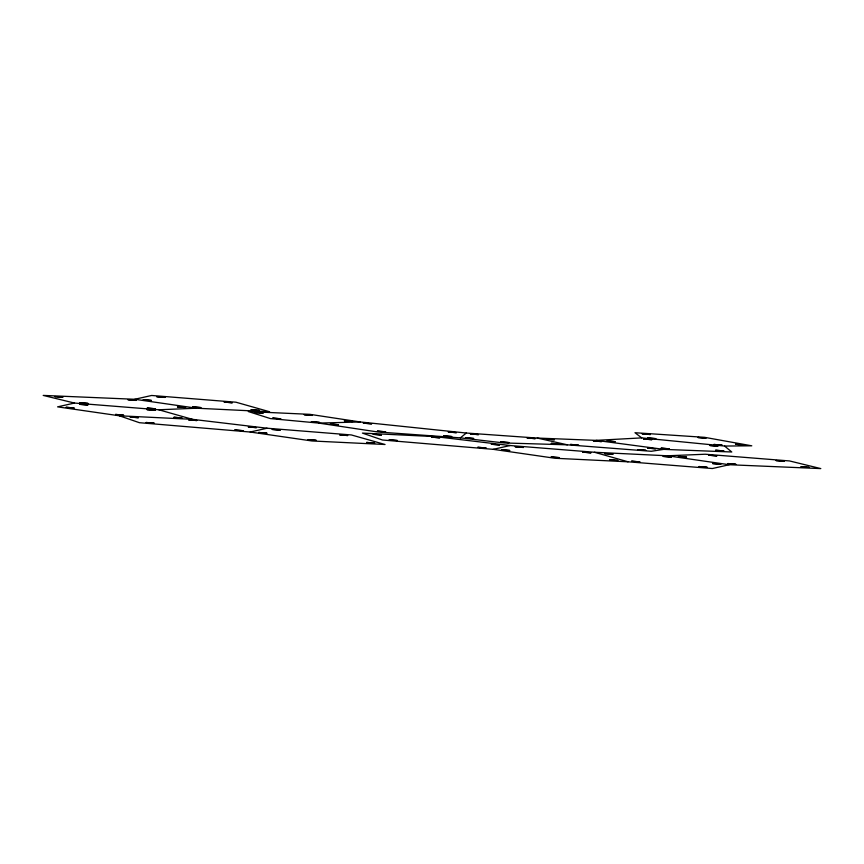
<?xml version="1.0" encoding="UTF-8"?>
<svg xmlns="http://www.w3.org/2000/svg" width="864" height="864" viewBox="0 0 864 864"><rect width="100%" height="100%" fill="white"/><g stroke="black" fill="none" stroke-linecap="round" stroke-linejoin="round"><path stroke-width="1.3" d="M466.322 433.037L360.169 421.956L309.884 414.342L248.292 411.534L270.421 418.586L318.805 423.101L377.741 431.968L460.339 437.864L466.322 433.037L537.235 438.059L596.063 440.37L663.714 449.366L731.765 451.991L724.572 446.051L641.714 437.886L596.063 440.37M74.477 403.056L43.2 395.41L134.741 399.276L151.632 395.474L235.926 402.203L269.59 411.75L196.528 408.208L158.771 409.774L74.477 403.056L57.586 406.858L119.372 415.789L192.434 419.332L267.073 428.22L351.367 434.948L385.042 444.496L311.969 440.964L250.182 432.022L139.406 422.701L119.372 415.789M250.182 432.022L267.073 428.22M510.116 445.532L435.478 436.633L362.416 433.091L382.439 440.003L493.225 449.334L510.116 445.532L594.41 452.25L667.472 455.792L705.229 454.226L789.523 460.944L820.8 468.59L729.259 464.724L667.472 455.792M729.259 464.724L712.368 468.526L628.074 461.797L555.012 458.266L493.225 449.334M663.714 449.366L651.316 451.289L567.41 444.82L504.068 442.962L460.339 437.864M318.805 423.101L360.169 421.956M724.572 446.051L751.788 445.813L704.635 437.335L634.986 432.724L641.714 437.886M134.741 399.276L196.528 408.208M537.235 438.059L567.41 444.82M594.41 452.25L628.074 461.797M158.771 409.774L192.434 419.332M263.002 413.143L254.88 412.463L263.002 413.143M280.703 418.792L272.581 418.09L280.692 418.813M312.271 415.39L304.16 414.688L312.26 415.422M319.41 422.399L311.299 421.697L319.399 422.42M371.531 423.824L363.409 423.144L371.531 423.824M451.667 436.547L443.556 435.845L451.667 436.547M546.361 439.042L554.472 439.744L546.404 439.02M551.297 443.362L559.408 444.064L551.34 443.34M637.632 449.626L645.743 450.328L637.632 449.626M661.23 448.157L669.341 448.859L661.273 448.135M715.673 450.263L723.784 450.965L715.673 450.263M330.329 424.03L338.44 424.732L330.372 424.008M344.39 420.79L352.501 421.492L344.434 420.768M377.471 431.125L385.582 431.838L377.471 431.125M448.34 431.978L456.451 432.68L448.384 431.957M465.631 437.8L473.753 438.502L465.685 437.778M470.416 433.933L478.537 434.635L470.47 433.912M500.612 441.871L508.723 442.573L500.612 441.871M527.148 437.951L535.259 438.653L527.191 437.929M570.51 444.452L578.621 445.154L570.553 444.431M593.428 440.888L601.538 441.59L593.482 440.867M607.111 440.964L615.222 441.666L607.165 440.942M642.244 433.814L650.354 434.516L642.244 433.814M643.626 438.966L651.737 439.668L643.626 438.966M647.622 437.94L655.733 438.642L647.622 437.94M647.546 448.081L655.657 448.783L647.59 448.06M697.961 437.497L706.072 438.199L698.004 437.476M709.916 445.5L718.027 446.202L709.96 445.478M713.912 444.463L722.023 445.165L713.912 444.463M735.685 444.28L743.796 444.982L735.815 444.236M54.821 396.587L62.932 397.3L54.875 396.565M66.128 407.311L74.239 408.024L66.182 407.29M79.844 402.7L87.955 403.412L79.844 402.7M87.75 404.978L79.65 404.32L87.75 404.978M115.56 414.45L123.66 415.174L115.614 414.439M136.156 400.399L128.034 399.708L136.156 400.399M130.194 416.988L138.294 417.701L130.194 416.988M143.284 399.73L151.384 400.442L143.284 399.73M147.28 408.078L155.38 408.791L147.334 408.056M147.074 409.644L155.185 410.357L147.074 409.644M156.794 396.684L164.905 397.397L156.794 396.684M146.21 422.518L154.321 423.23L146.275 422.496M174.01 417.29L182.12 418.003L174.064 417.269M185.587 407.538L177.487 406.879L185.587 407.538M192.715 406.879L200.815 407.592L192.715 406.879M188.644 419.818L196.754 420.53L188.644 419.818M224.23 402.062L232.34 402.775L224.284 402.041M251.165 409.709L259.276 410.422L251.165 409.709M242.946 430.693L234.824 430.002L242.946 430.693M248.357 426.935L256.457 427.648L248.411 426.913M258.725 432.475L266.836 433.188L258.725 432.475M272.236 429.44L280.346 430.153L272.29 429.419M308.156 439.625L316.267 440.338L308.21 439.603M339.671 434.819L347.782 435.532L339.725 434.797M366.606 442.454L374.717 443.167L366.66 442.433M381.337 435.002L373.226 434.29L381.337 435.002M389.254 439.819L397.364 440.532L389.254 439.819M431.687 437.119L439.798 437.832L431.741 437.098M485.989 447.995L477.868 447.304L485.989 447.995M491.389 444.236L499.5 444.949L491.389 444.236M501.768 449.777L509.879 450.5L501.822 449.766M523.39 447.455L515.268 446.764L523.39 447.455M559.3 457.639L551.2 456.98L559.3 457.639M582.714 452.12L590.825 452.833L582.714 452.12M612.857 454.27L604.724 453.578L612.857 454.27M609.649 459.756L617.76 460.469L609.649 459.756M631.681 461.192L639.792 461.905L631.681 461.192M663.196 456.386L671.306 457.099L663.196 456.386M678.424 456.43L686.534 457.142L678.424 456.43M699.116 466.571L707.216 467.284L699.17 466.56M716.742 455.89L708.631 455.177L716.72 455.922M712.627 463.536L720.738 464.249L712.627 463.536M727.855 463.579L735.966 464.292L727.909 463.558M776.066 460.555L784.177 461.268L776.066 460.555M801.09 466.679L809.19 467.392L801.144 466.657"/></g></svg>
